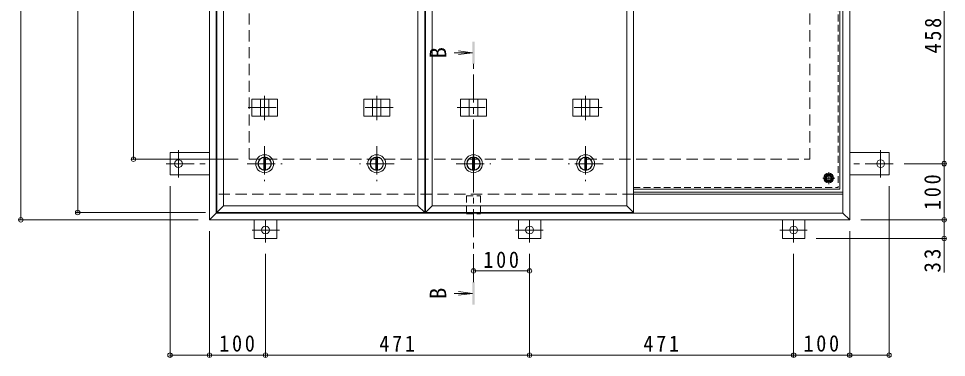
# Model space of a CAD drawing. Units: millimetres at full size, sheet at 1:10. Extents: x -2620 to 2719, y -1962 to 1752.
# Drawn here: x -2207 to -552, y -270 to 334 of the extents above; entities that cross this region are included whole.
import ezdxf
from ezdxf.enums import TextEntityAlignment as Align

# ---------------------------------------------------------------- set-up
doc = ezdxf.new("R2010")
doc.units = ezdxf.units.MM
doc.header["$LTSCALE"] = 10
doc.header["$PDMODE"] = 32
doc.header["$PDSIZE"] = 8
for name, pattern in [('CHAIN1', [8, 5, -1, 1, -1]), ('DASHED1', [1.8, 1.2, -0.6]), ('DASHED2', [3, 2, -1])]:
    doc.linetypes.add(name, pattern=pattern)
for name, color, linetype, lineweight in [('0-1_躯体', 2, 'DASHED2', 9), ('0-2_仕上', 3, 'Continuous', 9), ('0-3_建具', 4, 'Continuous', 9), ('0-5_寸法', 7, 'DASHED1', 9), ('0-6_ハッチ', 6, 'Continuous', 9), ('0-7', 5, 'Continuous', 5), ('0-A', 3, 'CHAIN1', 9), ('0-B', 2, 'Continuous', 9), ('0-C', 2, 'Continuous', 9), ('0-E', 3, 'Continuous', 9), ('0-F', 7, 'Continuous', 9)]:
    doc.layers.add(name, color=color, linetype=linetype, lineweight=lineweight)
doc.styles.add('ＭＳ ゴシック', font='')
doc.styles.get('ＭＳ ゴシック').set_extended_font_data('MS Gothic')

msp = doc.modelspace()

# ---------------------------------------------------------------- linework, layer by layer
at = {"layer": '0-1_躯体'}
for p, q in [((-1795.53, 83.44), (-1795.53, 983.44)), ((-795.53, 83.44), (-795.53, 983.44)), ((-1795.53, 83.44), (-795.53, 83.44)), ((-1110.03, 21.44), (-1854.53, 21.44))]:
    msp.add_line(p, q, dxfattribs=at)
at = {"layer": '0-1_躯体', "linetype": 'Continuous'}
msp.add_line((-736.53, 21.44), (-1110.03, 21.44), dxfattribs=at)
at = {"layer": '0-2_仕上'}
for p, q in [((-1853.53, 1078.44), (-1853.53, -11.56)), ((-1482.53, -11.56), (-1482.53, 1078.44)), ((-1481.03, 1078.44), (-1481.03, -11.56)), ((-1110.03, -11.56), (-1110.03, 1078.44)), ((-1841.53, 0.44), (-1841.53, 1066.44)), ((-1494.53, 1066.44), (-1494.53, 0.44)), ((-1469.03, 0.44), (-1469.03, 1066.44)), ((-1122.03, 1066.44), (-1122.03, 0.44)), ((-1841.53, 0.44), (-1853.53, -11.56)), ((-1494.53, 0.44), (-1841.53, 0.44)), ((-1494.53, 0.44), (-1482.53, -11.56)), ((-1469.03, 0.44), (-1481.03, -11.56)), ((-1469.03, 0.44), (-1122.03, 0.44)), ((-1122.03, 0.44), (-1110.03, -11.56)), ((-1853.53, -11.56), (-1482.53, -11.56)), ((-1110.03, -11.56), (-1481.03, -11.56))]:
    msp.add_line(p, q, dxfattribs=at)
at = {"layer": '0-2_仕上', "color": 4}
for p, q in [((-1397.53, 273.2), (-1430.3, 273.2)), ((-1397.53, 273.2), (-1422.32, 276.46)), ((-1397.53, 273.2), (-1422.32, 269.94)), ((-1397.53, -155.65), (-1430.3, -155.65)), ((-1397.53, -155.65), (-1422.32, -152.38)), ((-1397.53, -155.65), (-1422.32, -158.91))]:
    msp.add_line(p, q, dxfattribs=at)
at = {"layer": '0-2_仕上', "color": 4, "linetype": 'CHAIN1'}
msp.add_line((-1395.53, -135.65), (-1395.53, 253.2), dxfattribs=at)
at = {"layer": '0-2_仕上', "color": 4}
for points in [[(-1393.53, 293.2), (-1397.53, 293.2), (-1393.53, 253.2), (-1397.53, 253.2)], [(-1397.53, -175.65), (-1393.53, -175.65), (-1397.53, -135.65), (-1393.53, -135.65)]]:
    msp.add_solid(points, dxfattribs=at)
at = {"layer": '0-3_建具', "color": 2}
for p, q in [((-1866.53, -24.56), (-1866.53, 1091.44)), ((-1854.53, -12.56), (-1854.53, 1079.44)), ((-736.53, -12.56), (-736.53, 1079.44)), ((-724.53, -24.56), (-724.53, 1091.44)), ((-736.53, 21.44), (-1110.03, 21.44)), ((-1866.53, -24.56), (-1854.53, -12.56)), ((-736.53, -12.56), (-1854.53, -12.56)), ((-724.53, -24.56), (-736.53, -12.56)), ((-724.53, -24.56), (-1866.53, -24.56))]:
    msp.add_line(p, q, dxfattribs=at)
at = {"layer": '0-3_建具'}
for p, q in [((-1791.12, 160.44), (-1791.12, 190.44)), ((-1791.12, 190.44), (-1744.95, 190.44)), ((-1775.53, 160.44), (-1775.53, 190.44)), ((-1760.53, 160.44), (-1760.53, 190.44)), ((-1744.95, 160.44), (-1744.95, 190.44)), ((-1591.12, 160.44), (-1591.12, 190.44)), ((-1544.95, 190.44), (-1591.12, 190.44)), ((-1575.53, 160.44), (-1575.53, 190.44)), ((-1560.53, 160.44), (-1560.53, 190.44)), ((-1544.95, 160.44), (-1544.95, 190.44)), ((-1418.62, 160.44), (-1418.62, 190.44)), ((-1418.62, 190.44), (-1372.45, 190.44)), ((-1403.03, 160.44), (-1403.03, 190.44)), ((-1388.03, 160.44), (-1388.03, 190.44)), ((-1372.45, 160.44), (-1372.45, 190.44)), ((-1218.62, 160.44), (-1218.62, 190.44)), ((-1172.45, 190.44), (-1218.62, 190.44)), ((-1203.03, 160.44), (-1203.03, 190.44)), ((-1188.03, 160.44), (-1188.03, 190.44)), ((-1172.45, 160.44), (-1172.45, 190.44)), ((-1791.12, 160.44), (-1744.95, 160.44)), ((-1544.95, 160.44), (-1591.12, 160.44)), ((-1418.62, 160.44), (-1372.45, 160.44)), ((-1172.45, 160.44), (-1218.62, 160.44))]:
    msp.add_line(p, q, dxfattribs=at)
at = {"layer": '0-3_建具', "linetype": 'CHAIN1'}
for p, q in [((-1768.03, 153.32), (-1768.03, 196.56)), ((-1568.03, 153.32), (-1568.03, 196.56)), ((-1195.53, 153.32), (-1195.53, 196.56)), ((-1797.44, 175.44), (-1738.62, 175.44)), ((-1538.62, 175.44), (-1597.44, 175.44)), ((-1424.94, 175.44), (-1366.12, 175.44)), ((-1166.12, 175.44), (-1224.94, 175.44))]:
    msp.add_line(p, q, dxfattribs=at)
at = {"layer": '0-5_寸法'}
for p, q in [((-1407.83, 18.24), (-1407.83, -13.76)), ((-1407.83, 18.24), (-1383.23, 18.24)), ((-1383.23, 18.24), (-1383.23, -13.76)), ((-1407.83, -13.76), (-1383.23, -13.76))]:
    msp.add_line(p, q, dxfattribs=at)
at = {"layer": '0-6_ハッチ'}
for p, q in [((-1110.03, 24.44), (-736.53, 24.44)), ((-1110.03, 21.44), (-736.53, 21.44))]:
    msp.add_line(p, q, dxfattribs=at)
at = {"layer": '0-7'}
for radius in [5, 4.19]:
    msp.add_circle((-762.03, 49.94), radius, dxfattribs=at)
at = {"layer": '0-A', "linetype": 'DASHED1'}
for p in [(-745.23, 557.19), (-1110.03, 33.14)]:
    msp.add_line(p, (-745.23, 33.14), dxfattribs=at)
at = {"layer": '0-A', "linetype": 'Continuous'}
for q in [(-742.03, 555.95), (-1110.03, 29.94)]:
    msp.add_line((-742.03, 29.94), q, dxfattribs=at)
at = {"layer": '0-A'}
for p, q in [((-751.35, 49.94), (-772.71, 49.94)), ((-762.03, 39.26), (-762.03, 60.62))]:
    msp.add_line(p, q, dxfattribs=at)
at = {"layer": '0-B'}
for p, q in [((-769.53, 49.94), (-765.78, 56.44)), ((-769.53, 49.94), (-765.78, 43.44)), ((-765.78, 56.44), (-758.29, 56.44)), ((-754.53, 49.94), (-758.29, 56.44)), ((-754.53, 49.94), (-758.29, 43.44)), ((-765.78, 43.44), (-758.29, 43.44))]:
    msp.add_line(p, q, dxfattribs=at)
for radius in [8.5, 6.5]:
    msp.add_circle((-762.03, 49.94), radius, dxfattribs=at)
at = {"layer": '0-C', "linetype": 'CHAIN1'}
for p, q in [((-1768.03, 106.44), (-1768.03, 44.44)), ((-1568.03, 106.44), (-1568.03, 44.44)), ((-1395.53, 106.44), (-1395.53, 44.44)), ((-1195.53, 106.44), (-1195.53, 44.44)), ((-1799.03, 75.44), (-1737.03, 75.44)), ((-1537.03, 75.44), (-1599.03, 75.44)), ((-1426.53, 75.44), (-1364.53, 75.44)), ((-1164.53, 75.44), (-1226.53, 75.44))]:
    msp.add_line(p, q, dxfattribs=at)
at = {"layer": '0-C'}
for p, q in [((-1769.53, 64.04), (-1769.53, 86.84)), ((-1766.53, 64.04), (-1766.53, 86.84)), ((-1569.53, 64.04), (-1569.53, 86.84)), ((-1566.53, 64.04), (-1566.53, 86.84)), ((-1397.03, 64.04), (-1397.03, 86.84)), ((-1394.03, 64.04), (-1394.03, 86.84)), ((-1197.03, 64.04), (-1197.03, 86.84)), ((-1194.03, 64.04), (-1194.03, 86.84))]:
    msp.add_line(p, q, dxfattribs=at)
for centre, radius in [((-1768.03, 75.44), 16), ((-1768.03, 75.44), 12), ((-1768.03, 75.44), 11.5), ((-1568.03, 75.44), 16), ((-1568.03, 75.44), 12), ((-1568.03, 75.44), 11.5), ((-1395.53, 75.44), 16), ((-1395.53, 75.44), 12), ((-1395.53, 75.44), 11.5), ((-1195.53, 75.44), 16), ((-1195.53, 75.44), 12), ((-1195.53, 75.44), 11.5)]:
    msp.add_circle(centre, radius, dxfattribs=at)
at = {"layer": '0-E', "linetype": 'CHAIN1'}
for p, q in [((-1921.73, 50.6), (-1921.73, 99.49)), ((-669.33, 50.6), (-669.33, 99.49)), ((-1943.89, 75.44), (-1866.53, 75.44)), ((-647.17, 75.44), (-724.53, 75.44)), ((-1766.53, -64.92), (-1766.53, -24.76)), ((-1295.53, -64.92), (-1295.53, -24.76)), ((-824.53, -64.92), (-824.53, -24.76)), ((-1741.69, -42.76), (-1790.58, -42.76)), ((-1320.37, -42.76), (-1271.49, -42.76)), ((-849.37, -42.76), (-800.49, -42.76))]:
    msp.add_line(p, q, dxfattribs=at)
at = {"layer": '0-E'}
for p, q in [((-1866.53, 95.44), (-1936.73, 95.44)), ((-1936.73, 55.44), (-1936.73, 95.44)), ((-724.53, 95.44), (-654.33, 95.44)), ((-654.33, 55.44), (-654.33, 95.44)), ((-1866.53, 55.44), (-1936.73, 55.44)), ((-724.53, 55.44), (-654.33, 55.44)), ((-1786.53, -24.56), (-1786.53, -57.76)), ((-1746.53, -24.56), (-1746.53, -57.76)), ((-1315.53, -24.56), (-1315.53, -57.76)), ((-1275.53, -24.56), (-1275.53, -57.76)), ((-844.53, -24.56), (-844.53, -57.76)), ((-804.53, -24.56), (-804.53, -57.76)), ((-1746.53, -57.76), (-1786.53, -57.76)), ((-1315.53, -57.76), (-1275.53, -57.76)), ((-844.53, -57.76), (-804.53, -57.76))]:
    msp.add_line(p, q, dxfattribs=at)
for centre in [(-1921.73, 75.44), (-669.33, 75.44), (-1766.53, -42.76), (-1295.53, -42.76), (-824.53, -42.76)]:
    msp.add_circle(centre, 7, dxfattribs=at)
at = {"layer": '0-F'}
for p, q in [((-2202.94, 1091.44), (-2202.94, -24.56)), ((-2101.49, -11.56), (-2101.49, 1078.44)), ((-2002.04, 83.44), (-2002.04, 983.44)), ((-556.01, 533.44), (-556.01, 75.44)), ((-2005.04, 83.44), (-1815.53, 83.44)), ((-553.01, 75.44), (-627.17, 75.44)), ((-556.01, 75.44), (-556.01, -24.56)), ((-1936.73, -268.9), (-1936.73, 35.44)), ((-654.33, -268.9), (-654.33, 35.44)), ((-2104.49, -11.56), (-1873.53, -11.56)), ((-2205.94, -24.56), (-1886.53, -24.56)), ((-553.01, -24.56), (-704.53, -24.56)), ((-556.01, -24.56), (-556.01, -57.76)), ((-1866.53, -268.9), (-1866.53, -44.56)), ((-724.53, -268.9), (-724.53, -44.56)), ((-553.01, -57.76), (-784.53, -57.76)), ((-556.01, -57.76), (-556.01, -118.77)), ((-1766.53, -268.9), (-1766.53, -84.92)), ((-1295.53, -268.9), (-1295.53, -84.92)), ((-824.53, -268.9), (-824.53, -84.92)), ((-1295.53, -115.68), (-1395.53, -115.68)), ((-1936.73, -265.9), (-1866.53, -265.9)), ((-1866.53, -265.9), (-1766.53, -265.9)), ((-1766.53, -265.9), (-1295.53, -265.9)), ((-1295.53, -265.9), (-824.53, -265.9)), ((-824.53, -265.9), (-724.53, -265.9)), ((-724.53, -265.9), (-654.33, -265.9))]:
    msp.add_line(p, q, dxfattribs=at)
for p in [(-2002.04, 83.44), (-556.01, 75.44), (-2101.49, -11.56), (-2202.94, -24.56), (-556.01, -24.56), (-556.01, -57.76), (-1395.53, -115.68), (-1295.53, -115.68), (-1936.73, -265.9), (-1866.53, -265.9), (-1766.53, -265.9), (-1295.53, -265.9), (-824.53, -265.9), (-724.53, -265.9), (-654.33, -265.9)]:
    msp.add_point(p, dxfattribs=at)

# ---------------------------------------------------------------- texts
at = {"layer": '0-5_寸法', "color": 2, "style": 'ＭＳ ゴシック'}
for p in [(-1435.4, 263.2), (-1435.4, -165.65)]:
    msp.add_text('B', height=29.33, rotation=90, dxfattribs=at).set_placement(p, align=Align.BOTTOM_LEFT)
at = {"layer": '0-F', "color": 2, "char_height": 29.33, "attachment_point": 7, "rotation": 90, "style": 'ＭＳ ゴシック'}
for s, insert in [('\\T1.27;\\W0.9;458', (-561.01, 271.94)), ('\\T1.27;\\W0.9;100', (-562.01, -7.06)), ('\\T1.27;\\W0.95;33', (-562.01, -118.77))]:
    msp.add_mtext(s, dxfattribs=dict(at, insert=insert))
at = {"layer": '0-F', "color": 2, "char_height": 29.33, "attachment_point": 7, "style": 'ＭＳ ゴシック'}
for s, insert in [('\\T1.27;\\W0.9;100', (-1378.03, -110.68)), ('\\T1.27;\\W0.9;100', (-1849.03, -259.9)), ('\\T1.27;\\W0.9;471', (-1563.53, -259.9)), ('\\T1.27;\\W0.9;471', (-1092.53, -259.9)), ('\\T1.27;\\W0.9;100', (-807.03, -259.9))]:
    msp.add_mtext(s, dxfattribs=dict(at, insert=insert))

doc.saveas('drawing.dxf')
